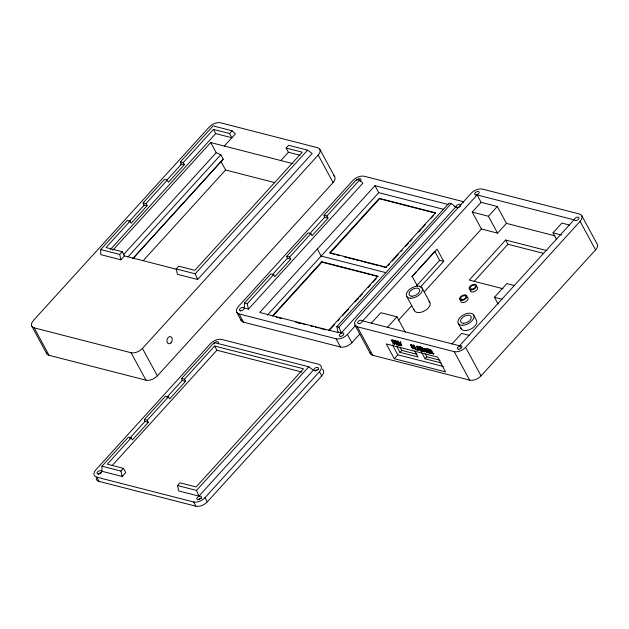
<?xml version="1.0" encoding="UTF-8"?>
<svg xmlns="http://www.w3.org/2000/svg" width="629" height="629" viewBox="0 0 629 629"><rect width="100%" height="100%" fill="white"/><g stroke="black" fill="none" stroke-linecap="round" stroke-linejoin="round"><path stroke-width="0.94" d="M419.85 347.695L421.013 347.389C416.319 347.019 428.333 353.058 420.817 350.707L420.455 350.038C425.88 352.043 417.672 348.647 419.771 346.807M419.653 346.901C419.024 348.828 424.095 349.441 422.318 350.479L421.965 350.872M420.203 347.302L419.842 348.631M422.94 351.344L423.293 350.086L422.499 350.848M430.818 351.241L430.252 351.957L433.578 354.19C431.124 351.949 430.763 348.096 425.463 348.647L427.649 352.665L430.047 353.278L430.401 352.893L428.003 352.271L426.258 349.064M395.971 343.599L393.652 343.623L392.001 340.344M112.819 250.24L210.699 142.555L216.203 152.69L220.803 154.75L223.209 159.176L133.041 258.409M176.301 269.204L124.479 255.909L120.925 259.808L100.742 254.635L100.695 249.556L127.16 220.441L129.999 221.172L131.147 223.287L147.123 205.707L145.975 203.599L143.137 202.868L164.436 179.43L167.275 180.161L168.423 182.268L184.399 164.696L183.251 162.581L180.413 161.857L213.089 125.902L232.077 130.777L235.427 133.843L224.333 146.046M128.945 221.856L144.285 204.975L147.123 205.707M166.858 180.138L181.561 163.965L184.399 164.696M129.999 221.172L106.034 247.535L122.183 251.686L124.479 255.909M145.975 203.599L167.275 180.161M183.251 162.581L213.428 129.385L229.585 133.529L231.873 137.751L215.723 133.607L213.428 129.385M110.303 249.587L215.723 133.607M120.925 259.808L119.691 254.431L122.183 251.686M229.585 133.529L232.077 130.777M123.284 254.918L216.203 152.69M127.884 256.986L220.803 154.75M132.923 258.511L223.209 159.176M143.231 260.634L225.607 170.003L274.716 182.607M176.214 268.937L178.715 266.185L194.864 270.328L302.258 152.179L286.109 148.035L288.609 145.283L307.597 150.158L312.141 153.531L197.648 279.496L177.457 274.315L176.214 268.937L195.21 273.812L197.648 279.496M280.856 160.552L288.404 152.257L299.805 155.182M195.21 273.812L307.597 150.158M34.17 327.866L131.076 352.735A8.767 4.993 -28.5 0 0 142.461 348.427L318.195 155.08A8.767 4.993 -28.5 0 0 317.464 147.673L220.559 122.804A8.767 4.993 -28.5 0 0 209.182 127.105L33.439 320.46A8.767 4.993 -28.5 0 0 34.17 327.866L49.078 355.322L145.983 380.183A8.767 4.993 -28.5 0 0 157.368 375.883L333.103 182.536A8.767 4.993 -28.5 0 0 333.755 175.719M244.398 303.005L270.84 273.906L273.662 274.629L274.81 276.736L290.779 259.164L289.631 257.049L286.8 256.325L308.092 232.887L310.923 233.611L312.07 235.718L328.039 218.145L326.891 216.03L324.045 215.299L356.706 179.367L359.536 180.091L362.894 183.141L248.463 309.122L244.414 308.092L244.398 303.005L247.228 303.728L273.662 274.629M272.656 274.456L287.351 258.283L286.8 256.325M309.932 233.438L324.635 217.272L324.045 215.299M289.631 257.049L310.923 233.611M326.891 216.03L359.536 180.091M131.233 437.823L107.276 464.194L123.433 468.33L125.729 472.552L122.183 476.46L101.984 471.286L101.969 466.207L128.402 437.1L131.233 437.823L132.381 439.938L148.35 422.358L147.202 420.243L144.371 419.519L165.663 396.081L168.493 396.805L169.633 398.92L185.602 381.339L184.462 379.232L181.616 378.501L214.277 342.561L308.8 366.77L313.368 370.127L198.929 496.116L178.73 490.942L177.504 485.549L179.988 482.813L196.146 486.948L303.485 368.783L214.623 346.021L184.462 379.232M129.582 438.35L144.922 421.477L144.371 419.519M166.866 397.339L182.198 380.466L181.616 378.501M147.202 420.243L168.493 396.805M112.206 465.515L216.911 350.243L301.999 372.038M448.115 204.48L374.939 185.704L259.73 312.456L337.663 332.45L338.048 332.065L336.822 326.671L449.13 203.033L451.229 203.568L455.797 206.933L341.358 332.914L338.048 332.065M122.183 476.46L120.949 471.066L123.433 468.33M267.443 315.105L378.721 192.678L443.343 209.26M272.239 316.128L321.678 261.735L377.903 276.162L328.464 330.555M329.848 252.748L379.279 198.355L435.512 212.783L386.072 267.176L329.848 252.748L330.076 253.173L379.515 198.78L435.74 213.207M273.128 315.829L321.906 262.159L378.131 276.587M329.352 330.249L334.628 324.446M337.922 320.821L339.243 319.367M342.538 315.742L348.474 309.216M355.063 301.967L358.357 298.343M359.678 296.888L362.312 293.987M368.248 287.461L370.882 284.56M372.863 282.382L376.158 278.757M388.274 265.422L389.595 263.976M392.229 261.074L398.165 254.548M400.799 251.647L402.12 250.193M405.414 246.568L408.708 242.943M410.029 241.489L412.011 239.319M418.599 232.062L421.233 229.16M422.554 227.714L425.188 224.812M431.124 218.287L433.758 215.385M336.822 326.671L338.921 327.214L451.229 203.568M177.504 485.549L196.492 490.408L308.8 366.77M463.439 202.632A8.767 4.993 -28.5 0 0 461.12 201.076L364.175 176.246A8.767 4.993 -28.5 0 0 352.798 180.554L238.36 306.543A8.767 4.993 -28.5 0 0 239.091 313.95L336.035 338.779A8.767 4.993 -28.5 0 0 347.42 334.471L355.967 325.051M459.532 345.785L574.025 219.82L477.12 194.951L362.618 320.924L459.532 345.785L460.42 347.428M96.662 477.152L193.606 501.973A8.767 4.993 -28.5 0 0 204.991 497.665L319.43 371.684A8.767 4.993 -28.5 0 0 318.691 364.27L221.746 339.448A8.767 4.993 -28.5 0 0 210.361 343.756L95.922 469.737A8.767 4.993 -28.5 0 0 96.662 477.152L98.957 481.374L195.902 506.196A8.767 4.993 -28.5 0 0 207.279 501.887L321.718 375.906A8.767 4.993 -28.5 0 0 322.37 369.097M240.836 319.375A8.767 4.993 -28.5 0 0 243.565 322.19L340.509 347.011A8.767 4.993 -28.5 0 0 351.894 342.703L359.78 334.015M411.743 276.815L416.343 271.744M417.656 270.297L434.757 251.474M371.149 323.337L380.836 312.692L396.985 316.835L405.241 332.033M506.455 223.381L497.578 233.147L481.429 229.003L472.253 212.107L481.13 202.341L497.28 206.485L506.455 223.381L554.904 235.812M416.838 285.472L439.679 260.343L443.712 261.381L420.219 287.233M387.307 327.481L396.985 316.835M472.253 212.107L488.403 216.25L497.28 206.485M398.558 320.177L411.712 305.702M424.205 291.95L481.429 229.003M394.69 344.267C397.3 343.505 393.101 339.66 391.207 339.935L393.384 343.945L395.043 343.874M396.569 346.107L399.965 352.358L401.742 350.408L416.956 354.308M394.273 358.711L445.552 371.873L437.525 357.091L386.245 343.929L394.273 358.711L397.819 354.803L443.398 366.503M410.407 344.786L410.768 344.393L413.457 348.545L412.593 348.804L410.407 344.786L413.678 345.628L414.031 345.235L413.167 345.494L415.344 349.512L418.073 350.211L418.427 349.818L417.664 349.213L417.31 349.606L415.596 349.166L413.52 345.101M547.026 250.649L505.637 240.026L469.25 280.07L503.106 288.758M413.457 348.545L412.404 346.61L412.05 347.004L413.764 347.436L411.791 346.524L411.177 345.392L411.531 344.999M413.064 344.983L412.962 345.848L411.177 345.392M474.14 281.43L507.925 244.256L543.676 253.424M417.027 346.005L417.876 349.488L417.522 349.881L416.673 346.39L417.656 346.162L418.812 347.617M419.244 348.67L417.703 348.757L417.625 346.626L418.702 347.986M415.344 349.512L415.95 348.773M417.703 348.757L417.625 346.626M419.229 347.585L419.936 346.76M419.299 347.287L420.141 346.76M419.787 347.145L420.4 346.807M419.519 348.238L421.053 347.027L420.046 347.2M419.669 348.442L420.683 347.279M419.276 349.551L419.629 349.166L421.131 350.51L420.235 350.762L419.276 349.551L417.813 349.174L418.073 350.211M420.023 348.804C420.416 347.648 421.674 348.552 420.424 349.095M420.219 348.961L420.817 348.317M421.902 347.735L422.256 347.342L424.945 351.493L424.08 351.753L421.902 347.735L423.262 349.441L425.644 349.976L426.714 351.941L426.36 352.334L425.29 350.369L423.521 349.913L423.875 349.527M421.627 349.26L422.413 349.119L422.051 349.512M420.88 350.337L421.627 350.188L421.273 350.581M420.817 350.707L421.847 350.683L421.485 351.068M422.413 349.795L423.058 349.724L422.452 350.424M421.847 351.218L423.411 350.848M422.311 350.919L422.9 350.29M422.782 351.399L423.459 350.707M425.385 349.504L425.031 349.897L424.174 348.317L426.871 352.468L426.36 352.334M426.588 348.867L426.234 349.252L428.121 349.74L427.869 349.268M427.445 350.439L427.091 350.833L428.852 351.281L426.832 350.353L427.185 349.968L428.947 350.416M429.19 349.999C430.33 349.622 432.123 352.382 430.008 351.517L429.19 349.999L429.772 349.276M429.693 350.133L430.598 349.575L430.071 350.251M427.649 352.665L428.255 351.933M430.378 350.424L430.896 350.156L430.81 350.848M430.912 351.021L431.266 350.628L430.959 351.674M427.901 352.319L429.788 352.806L430.142 352.413M430.834 351.69L431.777 350.723M430.834 352.106L431.187 351.721L433.939 353.797M421.705 352.554L425.102 358.805L426.879 356.855L440.19 360.268M431.266 352.091L431.974 351.273M431.494 351.996L431.966 351.407M428.428 349.409L430.606 353.427L430.959 353.034L429.222 349.826M451.905 344.063L461.592 333.409L469.195 335.359M498.097 304.035L494.433 297.281L506.856 283.608L514.459 285.558M556.681 239.586L553.009 232.832L561.886 223.067L569.489 225.017M357.296 326.781L454.201 351.642A8.767 4.993 -28.5 0 0 465.586 347.342L580.08 221.369A8.767 4.993 -28.5 0 0 579.348 213.962L482.443 189.093A8.767 4.993 -28.5 0 0 471.058 193.402L356.564 319.367A8.767 4.993 -28.5 0 0 357.296 326.781L372.777 355.291L469.682 380.152A8.767 4.993 -28.5 0 0 481.059 375.851L595.561 249.878A8.767 4.993 -28.5 0 0 597.141 244.028L581.668 215.519M394.037 343.717C396.569 343.945 393.463 340.273 391.969 340.517M210.699 142.555L292.917 163.65M454.154 206.509L455.797 206.933M553.009 232.832L561.563 235.026M324.635 217.272L328.039 218.145M331.011 253.416L334.762 254.375M336.633 254.855L339.448 255.578M344.134 256.781L359.128 260.626M360.999 261.106L378.8 265.674M380.679 266.153L386.3 267.6L386.072 267.176M494.433 297.281L502.028 299.231M385.742 272.632L321.12 256.05L317.338 249.084M287.351 258.283L290.779 259.164M100.695 249.556L119.691 254.431M400.885 341.932L400.366 341.799L401.113 344.857L399.965 343.418M429.544 349.606L430.425 349.866M395.908 341.067L397.803 341.547L397.544 341.075M396.765 342.64L398.527 343.096L398.267 342.616M430.606 351.572L431.187 351.721M394.006 343.23L395.161 343.41L395.35 342.608M401.75 345.612L400.028 344.016M430.606 353.427L431.117 353.553L430.252 351.957M275.989 317.087L281.611 318.526M295.669 322.134L301.291 323.581M303.162 324.061L305.977 324.784M310.663 325.987L313.478 326.703M315.349 327.182L318.156 327.906M320.035 328.385L325.657 329.832M298.02 322.826L300.827 323.55M399.965 352.358L418.033 356.997L414.637 350.746M425.102 358.805L441.267 362.957M182.198 380.466L185.602 381.339M144.922 421.477L148.35 422.358M101.969 466.207L120.949 471.066M392.708 340.234L393.322 340.438M392.928 339.912L393.329 340.069M420.691 347.42L421.674 348.387L420.659 347.782M393.589 340.564L395.146 342.184M393.982 340.438L394.477 340.816M394.926 341.264L395.334 341.767M397.693 341.115L398.865 342.569M419.968 349.064L421.131 350.51M417.302 346.555L420.777 350.903M417.271 347.019L418.89 349.064M417.577 286.226L412.215 276.477L437.069 249.139L443.712 261.381M580.08 221.369L595.561 249.878M505.637 240.026L507.925 244.256M477.12 194.951L481.13 202.341M488.403 216.25L497.578 233.147M473.582 314.932L476.452 320.216A8.767 4.993 -28.5 0 1 470.374 329.313A8.767 4.993 -28.5 0 1 460.758 327.552M434.804 251.364L439.679 260.343M458.305 323.526L461.167 328.81M465.586 347.342L481.059 375.851M374.939 185.704L378.721 192.678M379.279 198.355L379.515 198.78M422.012 287.87L429.811 302.227M454.201 351.642L469.682 380.152M406.735 296.463L414.527 310.82M319.784 149.23L334.691 176.686M429.788 352.806L430.047 353.278M425.912 349.669L426.784 351.273M318.195 155.08L333.103 182.536M423.521 349.913L424.591 351.878M425.18 353.726L426.879 356.855M417.876 349.488L417.57 350.078L417.31 349.606M414.417 345.942L415.565 348.065M412.05 347.004L413.104 348.93M399.47 344.613L399.722 345.093L397.221 344.519L396.412 343.033L398.173 343.481L397.913 343.009L396.152 342.553L395.555 341.453L397.449 341.94L397.19 341.468L394.792 340.847L396.97 344.865L399.368 345.478L399.108 345.007M400.044 347.279L401.742 350.408M395.146 340.462L397.324 344.472M286.109 148.035L288.404 152.257M392.472 344.951L397.819 354.803M321.678 261.735L321.906 262.159M354.984 325.217L370.457 353.726M347.42 334.471L351.894 342.703M336.035 338.779L340.509 347.011M221.023 161.559L225.607 170.003M319.43 371.684L321.718 375.906M239.091 313.95L243.565 322.19M236.779 312.393L241.245 320.625M214.623 346.021L216.911 350.243M142.461 348.427L157.368 375.883M131.076 352.735L145.983 380.183M204.991 497.665L207.279 501.887M193.606 501.973L195.902 506.196M31.859 326.309L46.766 353.757M395.68 342.325L395.916 342.836M338.921 327.214L341.358 332.914M196.492 490.408L198.929 496.116M180.413 161.857L181.286 164.987M143.137 202.868L144.01 205.998M247.228 303.728L248.463 309.122M372.777 355.291A8.767 4.993 -28.5 0 1 370.049 352.468M49.078 355.322A8.767 4.993 -28.5 0 1 46.357 352.507M428.884 301.267A8.767 4.993 -28.5 0 1 424.748 310.797A8.767 4.993 -28.5 0 1 414.118 309.57M477.12 286.777A4.088 2.327 -28.5 0 1 474.714 291.471A4.088 2.327 -28.5 0 1 470.295 289.969M466.883 297.045A4.088 2.327 -28.5 0 1 465.609 301.771A4.088 2.327 -28.5 0 1 460.711 300.513M461.026 299.781A4.088 2.327 -28.5 0 1 461.576 299.05M98.957 481.374A8.767 4.993 -28.5 0 1 96.229 478.559M458.627 207.405A2.485 1.415 -28.5 0 1 456.214 206.509A2.485 1.415 -28.5 0 1 459.123 204.228A2.485 1.415 -28.5 0 1 460.53 205.911M460.2 206.359A2.485 1.415 -28.5 0 1 459.217 207.13M356.635 180.366A2.485 1.415 -28.5 0 1 360.189 178.699A2.485 1.415 -28.5 0 1 359.945 181.215M214.52 342.986A2.485 1.415 -28.5 0 1 217.744 341.767A2.485 1.415 -28.5 0 1 217.956 343.866M213.994 343.874A2.485 1.415 -28.5 0 1 214.19 343.426M198.536 499.536A2.485 1.415 -28.5 0 1 201.76 498.31M98.399 474.423A2.485 1.415 -28.5 0 1 101.458 472.701M315.601 370.74A2.485 1.415 -28.5 0 1 318.824 369.522M397.89 341.649L397.339 341.508L401.396 346.005L400.531 342.325L400.013 342.192L400.759 345.25L397.89 341.649M463.557 323.275A5.842 3.326 -28.5 0 0 471.31 317.205A5.842 3.326 -28.5 0 0 462.96 317.22A5.842 3.326 -28.5 0 0 463.557 323.275M462.063 299.687A2.925 1.667 -28.5 0 0 465.94 296.652A2.925 1.667 -28.5 0 0 461.765 296.66A2.925 1.667 -28.5 0 0 462.063 299.687M471.648 289.143A2.925 1.667 -28.5 0 0 475.524 286.109A2.925 1.667 -28.5 0 0 471.349 286.116A2.925 1.667 -28.5 0 0 471.648 289.143M411.987 296.204A5.842 3.326 -28.5 0 0 419.74 290.134A5.842 3.326 -28.5 0 0 411.39 290.15A5.842 3.326 -28.5 0 0 411.987 296.204M171.025 342.805A3.656 2.563 -75.6 0 0 170.797 336.735A3.656 2.563 -75.6 0 0 166.952 340.965A3.656 2.563 -75.6 0 0 171.025 342.805M462.37 325.295A8.767 4.993 -28.5 0 0 473.991 316.19A8.767 4.993 -28.5 0 0 461.474 316.214A8.767 4.993 -28.5 0 0 462.37 325.295M410.8 298.225A8.767 4.993 -28.5 0 0 422.421 289.12A8.767 4.993 -28.5 0 0 409.904 289.143A8.767 4.993 -28.5 0 0 410.8 298.225M471.168 289.945A4.088 2.327 -28.5 0 0 476.593 285.7A4.088 2.327 -28.5 0 0 470.751 285.708A4.088 2.327 -28.5 0 0 471.168 289.945M461.584 300.497A4.088 2.327 -28.5 0 0 467.009 296.243A4.088 2.327 -28.5 0 0 461.167 296.259A4.088 2.327 -28.5 0 0 461.584 300.497M475.933 194.919A2.485 1.415 -28.5 0 0 479.227 192.34A2.485 1.415 -28.5 0 0 475.681 192.348A2.485 1.415 -28.5 0 0 475.933 194.919M240.718 310.828A2.485 1.415 -28.5 0 0 244.013 308.241A2.485 1.415 -28.5 0 0 240.467 308.249A2.485 1.415 -28.5 0 0 240.718 310.828M340.525 336.381A2.485 1.415 -28.5 0 0 343.811 333.802A2.485 1.415 -28.5 0 0 340.265 333.81A2.485 1.415 -28.5 0 0 340.525 336.381M575.692 220.52A2.485 1.415 -28.5 0 0 578.987 217.941A2.485 1.415 -28.5 0 0 575.441 217.948A2.485 1.415 -28.5 0 0 575.692 220.52M458.69 349.252A2.485 1.415 -28.5 0 0 461.977 346.673A2.485 1.415 -28.5 0 0 458.431 346.681A2.485 1.415 -28.5 0 0 458.69 349.252M358.923 323.652A2.485 1.415 -28.5 0 0 362.218 321.073A2.485 1.415 -28.5 0 0 358.672 321.081A2.485 1.415 -28.5 0 0 358.923 323.652M98.289 474.022A2.485 1.415 -28.5 0 0 101.583 471.443A2.485 1.415 -28.5 0 0 98.038 471.451A2.485 1.415 -28.5 0 0 98.289 474.022M315.16 370.788A2.485 1.415 -28.5 0 0 318.455 368.209A2.485 1.415 -28.5 0 0 314.901 368.217A2.485 1.415 -28.5 0 0 315.16 370.788M198.088 499.575A2.485 1.415 -28.5 0 0 201.382 496.996A2.485 1.415 -28.5 0 0 197.836 497.004A2.485 1.415 -28.5 0 0 198.088 499.575"/></g></svg>
